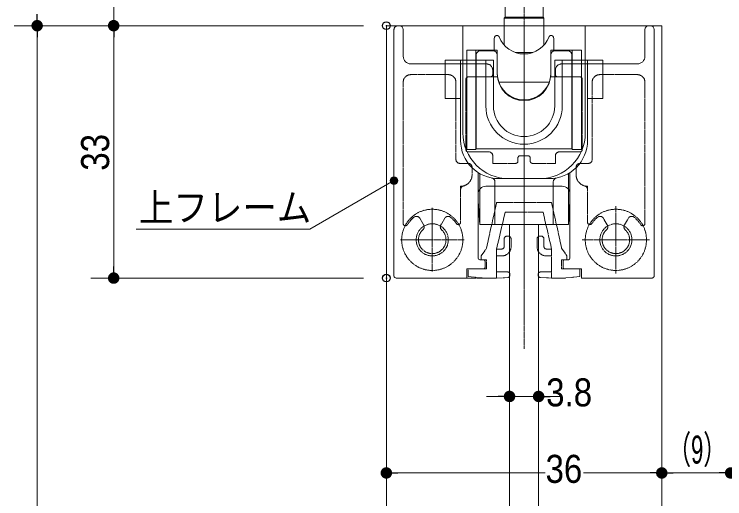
# Model space of a CAD drawing. Units: millimetres, scale not verified. Extents: x -6062 to 6062, y -3045 to 3045.
# Drawn here: x 312 to 1241, y -24 to 610 of the extents above; entities that cross this region are included whole.
import ezdxf
from ezdxf.enums import TextEntityAlignment as Align

# ---------------------------------------------------------------- set-up
doc = ezdxf.new("R2010")
doc.units = ezdxf.units.MM
doc.header["$LTSCALE"] = 20
doc.header["$PDMODE"] = 32
doc.header["$PDSIZE"] = 10
doc.linetypes.add('USER1', pattern=[10.5, 8, -0.5, 0.5, -0.5, 0.5, -0.5])
doc.linetypes.add('USER2', pattern=[2.91, 1.76, -0.4, 0.35, -0.4])
for name, color, linetype, lineweight in [('0-0_2寸法-3', 7, 'Continuous', 15), ('0-1_2寸法-1', 7, 'Continuous', 15), ('0-2_0', 7, 'Continuous', 25), ('0-4_2寸法-2', 7, 'Continuous', 15), ('0-6_3一般', 7, 'Continuous', 15)]:
    doc.layers.add(name, color=color, linetype=linetype, lineweight=lineweight)
doc.layers.add('0-3_Defpoints', color=7, linetype='Continuous')
doc.styles.add('ＭＳ Ｐゴシック', font='')
doc.styles.get('ＭＳ Ｐゴシック').set_extended_font_data('MS PGothic')

# ---------------------------------------------------------------- blocks, each defined once
blk = doc.blocks.new('_Dot')
at = {"layer": '0-2_0'}
blk.add_line((-10, 0), (-20, 0), dxfattribs=at)
for points in [[(0, 0), (-10, 0), (-9.92, 1.25)], [(0, 0), (-9.92, -1.25), (-10, 0)], [(0, 0), (-9.92, 1.25), (-9.69, 2.49)], [(0, 0), (-9.69, -2.49), (-9.92, -1.25)], [(0, 0), (-9.69, 2.49), (-9.3, 3.68)], [(0, 0), (-9.3, -3.68), (-9.69, -2.49)], [(0, 0), (-9.3, 3.68), (-8.76, 4.82)], [(0, 0), (-8.76, -4.82), (-9.3, -3.68)], [(0, 0), (-8.76, 4.82), (-8.09, 5.88)], [(0, 0), (-8.09, -5.88), (-8.76, -4.82)], [(0, 0), (-8.09, 5.88), (-7.29, 6.85)], [(0, 0), (-7.29, -6.85), (-8.09, -5.88)], [(0, 0), (-7.29, 6.85), (-6.37, 7.71)], [(0, 0), (-6.37, -7.71), (-7.29, -6.85)], [(0, 0), (-6.37, 7.71), (-5.36, 8.44)], [(0, 0), (-5.36, -8.44), (-6.37, -7.71)], [(0, 0), (-5.36, 8.44), (-4.26, 9.05)], [(0, 0), (-4.26, -9.05), (-5.36, -8.44)], [(0, 0), (-4.26, 9.05), (-3.09, 9.51)], [(0, 0), (-3.09, -9.51), (-4.26, -9.05)], [(0, 0), (-3.09, 9.51), (-1.87, 9.82)], [(0, 0), (-1.87, -9.82), (-3.09, -9.51)], [(0, 0), (-1.87, 9.82), (-0.63, 9.98)], [(0, 0), (-0.63, -9.98), (-1.87, -9.82)], [(0, 0), (-0.63, 9.98), (0.63, 9.98)], [(0, 0), (0.63, -9.98), (-0.63, -9.98)], [(0, 0), (0.63, 9.98), (1.87, 9.82)], [(0, 0), (1.87, 9.82), (3.09, 9.51)], [(0, 0), (3.09, 9.51), (4.26, 9.05)], [(0, 0), (4.26, 9.05), (5.36, 8.44)], [(0, 0), (5.36, 8.44), (6.37, 7.71)], [(0, 0), (6.37, 7.71), (7.29, 6.85)], [(0, 0), (7.29, 6.85), (8.09, 5.88)], [(0, 0), (8.09, 5.88), (8.76, 4.82)], [(0, 0), (8.76, 4.82), (9.3, 3.68)], [(0, 0), (9.3, 3.68), (9.69, 2.49)], [(0, 0), (9.69, 2.49), (9.92, 1.25)], [(0, 0), (9.92, 1.25), (10, 0)], [(0, 0), (1.87, -9.82), (0.63, -9.98)], [(0, 0), (3.09, -9.51), (1.87, -9.82)], [(0, 0), (4.26, -9.05), (3.09, -9.51)], [(0, 0), (5.36, -8.44), (4.26, -9.05)], [(0, 0), (6.37, -7.71), (5.36, -8.44)], [(0, 0), (7.29, -6.85), (6.37, -7.71)], [(0, 0), (8.09, -5.88), (7.29, -6.85)], [(0, 0), (8.76, -4.82), (8.09, -5.88)], [(0, 0), (9.3, -3.68), (8.76, -4.82)], [(0, 0), (9.69, -2.49), (9.3, -3.68)], [(0, 0), (9.92, -1.25), (9.69, -2.49)], [(0, 0), (10, 0), (9.92, -1.25)]]:
    blk.add_solid(points, dxfattribs=at)
blk = doc.blocks.new('グループ-5')
at = {"layer": '0-6_3一般', "linetype": 'USER2'}
blk.add_line((55323.7, 20121.9), (55323.7, 3450.4), dxfattribs=at)
at = {"layer": '0-6_3一般'}
for p, q in [((50923.7, 19800), (50923.7, 13600)), ((59723.7, 13600), (59723.7, 19800))]:
    blk.add_line(p, q, dxfattribs=at)
at = {"layer": '0-6_3一般', "linetype": 'USER1'}
blk.add_line((50923.7, 13400), (51403.7, 13400), dxfattribs=at)
blk = doc.blocks.new('グループ-10')
at = {"layer": '0-6_3一般'}
for p, q in [((54943.7, 6700), (54943.7, 4749.1)), ((55703.7, 6700), (54943.7, 6700)), ((55703.7, 4749.1), (55703.7, 6700))]:
    blk.add_line(p, q, dxfattribs=at)
blk.add_lwpolyline([(58923.7, 11900), (58923.7, -37500), (51723.7, -37500), (51723.7, 11900)], close=True, dxfattribs=at)
blk = doc.blocks.new('グループ-11')
at = {"layer": '0-6_3一般', "linetype": 'USER1'}
blk.add_line((54483.7, 5300), (51983.7, 5300), dxfattribs=at)
at = {"layer": '0-6_3一般'}
for name in ['グループ-5', 'グループ-10']:
    blk.add_blockref(name, (0, 0), dxfattribs=at)
blk = doc.blocks.new('グループ-12')
at = {"layer": '0-6_3一般'}
for p, q in [((54828.7, 12720), (54828.7, 12125)), ((55818.7, 12125), (55818.7, 12720)), ((54828.7, 12125), (54803.7, 12100)), ((54803.7, 12100), (54803.7, 11391.4)), ((55843.7, 12100), (55818.7, 12125)), ((55843.7, 11391.4), (55843.7, 12100)), ((51723.7, -37200), (51723.7, 11900)), ((51723.7, 11900), (53723.7, 11900)), ((53723.7, 11900), (53723.7, 9100)), ((56923.7, 11900), (58923.7, 11900)), ((56923.7, 9100), (56923.7, 11900)), ((58583.7, 11900), (58623.7, 11900)), ((58923.7, 11900), (58923.7, -37200)), ((51923.7, 11800), (51923.7, 5360)), ((52163.7, 11800), (52163.7, 11100)), ((58483.7, 11100), (58483.7, 11800)), ((58723.7, 5360), (58723.7, 11800)), ((54543.7, 11260), (54543.7, 11560)), ((54597.2, 11644.5), (54595, 11644)), ((56050.1, 11644.5), (56052.3, 11644)), ((56103.7, 11260), (56103.7, 11560)), ((54063.7, 11260), (54623.7, 11260)), ((54063.7, 11260), (54063.7, 8660)), ((54523.7, 11240), (54173.7, 11240)), ((54623.7, 11260), (54623.7, 11140)), ((55090.4, 11200), (55556.9, 11200)), ((56023.7, 11260), (56583.7, 11260)), ((56023.7, 11140), (56023.7, 11260)), ((56473.7, 11240), (56123.7, 11240)), ((56823.7, 11260), (56583.7, 11260)), ((56583.7, 8660), (56583.7, 11260)), ((56823.7, 10560), (56823.7, 11260)), ((53263.7, 11000), (53363.7, 11000)), ((53563.7, 11000), (53363.7, 11000)), ((53563.7, 11000), (53663.7, 11000)), ((53663.7, 11000), (53763.7, 11000)), ((53663.7, 8900), (53663.7, 11000)), ((54323.7, 11000), (53763.7, 11000)), ((54073.7, 11140), (54073.7, 9000)), ((54323.7, 9800), (54323.7, 11000)), ((54623.7, 11140), (54623.7, 10640)), ((56023.7, 10640), (56023.7, 11140)), ((56123.7, 11000), (56323.7, 11000)), ((56123.7, 9800), (56123.7, 11000)), ((56573.7, 11140), (56573.7, 9000)), ((56883.7, 11000), (56983.7, 11000)), ((56983.7, 11000), (57083.7, 11000)), ((56983.7, 11000), (56983.7, 8900)), ((57283.7, 11000), (57083.7, 11000)), ((57283.7, 11000), (57383.7, 11000)), ((57383.7, 11000), (57383.7, 10000)), ((52363.7, 10900), (54343.7, 10900)), ((56303.7, 10900), (58283.7, 10900)), ((53823.7, 10560), (53823.7, 8660)), ((54666.1, 10420), (55981.2, 10420)), ((56823.7, 8660), (56823.7, 10560)), ((53563.7, 10000), (53363.7, 10000)), ((53663.7, 10000), (53563.7, 10000)), ((57083.7, 10000), (56983.7, 10000)), ((57283.7, 10000), (57083.7, 10000)), ((57383.7, 10000), (57283.7, 10000)), ((54073.7, 9000), (54063.7, 9000)), ((54073.7, 8680), (54073.7, 9000)), ((56583.7, 9000), (56573.7, 9000)), ((56573.7, 9000), (56573.7, 8680)), ((53823.7, 8660), (54063.7, 8660)), ((56573.7, 8680), (54073.7, 8680)), ((56583.7, 8660), (56823.7, 8660)), ((54123.7, 8057.9), (54123.7, 7300)), ((56483.7, 6700), (56483.7, 8034)), ((56523.7, 7300), (56523.7, 8058.3)), ((54563.7, 6700), (54563.7, 7818.3)), ((55983.7, 7900), (54663.7, 7900)), ((54923.7, 7900), (55723.7, 7900)), ((56323.7, 7700), (54323.7, 7700)), ((54123.7, 7500), (54123.7, 5820)), ((56523.7, 5820), (56523.7, 7500)), ((54163.7, 6700), (54123.7, 7300)), ((56523.7, 7300), (56483.7, 6700)), ((54563.7, 6700), (54463.7, 6700)), ((55063.7, 6700), (54563.7, 6700)), ((54943.7, -32300), (54943.7, 6700)), ((55583.7, 6700), (55063.7, 6700)), ((55703.7, 6700), (55703.7, -32300)), ((56183.7, 6700), (56083.7, 6700)), ((56483.7, 6700), (56183.7, 6700)), ((54163.7, 5780), (54263.7, 5780)), ((56383.7, 5780), (56483.7, 5780)), ((54303.7, 5740), (54303.7, 5580)), ((56343.7, 5580), (56343.7, 5740)), ((53823.7, 5300), (51983.7, 5300)), ((58663.7, 5300), (56823.7, 5300))]:
    blk.add_line(p, q, dxfattribs=at)
at = {"layer": '0-6_3一般', "linetype": 'USER1'}
for p, q in [((52023.7, 11900), (52063.7, 11900)), ((52363.7, 10620), (53343.7, 10620)), ((54503.7, 10620), (54503.7, 10740)), ((56143.7, 10620), (56143.7, 10740)), ((56143.7, 10620), (56143.9, 10620)), ((57303.7, 10620), (58283.7, 10620)), ((52163.7, 6727.1), (52163.7, 10420)), ((53543.7, 10420), (53543.7, 8400)), ((53803.7, 8660), (53803.7, 10500)), ((53823.7, 10560), (54630.8, 10560)), ((54443.7, 10560), (53863.7, 10560)), ((56823.7, 10560), (56016.5, 10560)), ((56783.7, 10560), (56203.7, 10560)), ((56843.7, 10500), (56843.7, 8660)), ((57103.7, 8400), (57103.7, 10420)), ((58483.7, 10420), (58483.7, 6727.1)), ((53863.7, 8600), (54403.7, 8600)), ((56243.7, 8600), (56783.7, 8600)), ((54503.7, 8500), (54503.7, 8300)), ((55163.7, 8360), (55163.7, 8440)), ((55223.7, 8500), (55423.7, 8500)), ((55483.7, 8440), (55483.7, 8360)), ((56143.7, 8300), (56143.7, 8500)), ((53643.7, 8300), (53863.7, 8300)), ((53963.7, 8200), (53963.7, 8000)), ((54503.7, 8300), (55103.7, 8300)), ((55543.7, 8300), (56143.7, 8300)), ((56683.7, 8000), (56683.7, 8200)), ((56783.7, 8300), (57003.7, 8300)), ((53663.7, 7648.5), (53663.7, 7700)), ((56983.7, 7700), (56983.7, 7648.5)), ((53663.7, 7612.7), (53663.7, 6758.3)), ((55323.7, 7516.7), (55323.7, 5116.7)), ((56983.7, 6758.3), (56983.7, 7612.7)), ((54343.7, 6080), (54603.7, 7280)), ((56043.7, 7280), (54603.7, 7280)), ((56043.7, 7280), (56303.7, 6080)), ((52923.7, 7136), (52923.7, 5464)), ((57723.7, 7180), (57723.7, 5420)), ((54603.7, 6060.7), (54827.7, 7020)), ((55819.6, 7020), (54827.7, 7020)), ((55819.6, 7020), (56043.7, 6060.7)), ((52597.5, 6865), (52699.2, 6688.8)), ((53249.9, 6865), (53148.2, 6688.8)), ((54943.7, 6700), (55703.7, 6700)), ((57499.2, 6688.8), (57397.5, 6865)), ((57948.2, 6688.8), (58049.9, 6865)), ((54803.7, 6320.7), (54803.7, 6120.7)), ((54903.7, 6400.7), (54883.7, 6400.7)), ((54983.7, 6120.7), (54983.7, 6320.7)), ((55663.7, 6320.7), (55663.7, 6120.7)), ((55763.7, 6400.7), (55743.7, 6400.7)), ((55843.7, 6120.7), (55843.7, 6320.7)), ((53759.7, 6300), (52087.7, 6300)), ((58603.7, 6300), (56843.7, 6300)), ((54203.7, 5880), (54343.7, 6080)), ((54603.7, 5300), (54603.7, 6060.7)), ((54743.7, 6060.7), (54603.7, 6060.7)), ((56043.7, 6060.7), (55903.7, 6060.7)), ((56043.7, 6060.7), (56043.7, 5300)), ((56303.7, 6080), (56443.7, 5880)), ((54203.7, 5780), (54203.7, 5880)), ((54203.7, 5780), (54343.7, 5780)), ((54343.7, 5540), (54343.7, 5780)), ((54603.7, 5880.7), (54743.7, 5880.7)), ((55903.7, 5880.7), (56043.7, 5880.7)), ((56303.7, 5780), (56443.7, 5780)), ((56303.7, 5780), (56303.7, 5540)), ((56443.7, 5880), (56443.7, 5780)), ((53863.7, 5540), (54343.7, 5540)), ((53863.7, 5340), (53863.7, 5540)), ((54893.7, 5460), (54603.7, 5460)), ((54953.7, 5375.3), (54953.7, 5400)), ((55693.7, 5400), (55693.7, 5375.3)), ((56043.7, 5460), (55753.7, 5460)), ((56303.7, 5540), (56783.7, 5540)), ((56783.7, 5540), (56783.7, 5340)), ((53863.7, 5340), (54263.7, 5300)), ((54603.7, 5300), (54263.7, 5300)), ((54584.8, 5299), (54501.2, 5294.6)), ((54603.7, 5300), (54896.8, 5315.4)), ((55750.5, 5315.4), (56043.7, 5300)), ((56383.7, 5300), (56043.7, 5300)), ((56783.7, 5340), (56383.7, 5300))]:
    blk.add_line(p, q, dxfattribs=at)
at = {"layer": '0-6_3一般', "linetype": 'USER2'}
blk.add_line((55323.7, 5058.5), (55323.7, 11139.7), dxfattribs=at)
at = {"layer": '0-6_3一般'}
for points in [[(55843.7, 12100), (54873.3, 12100), (54803.7, 12100)], [(54828.7, 12125), (54895, 12125), (55818.7, 12125)], [(54670.3, 11608.7), (54669.5, 11610.8), (54668.5, 11612.9), (54667.5, 11614.9), (54666.4, 11616.8), (54665.3, 11618.7), (54664.1, 11620.5), (54662.8, 11622.3), (54661.4, 11624), (54660, 11625.6), (54658.5, 11627.2), (54656.9, 11628.7), (54655.3, 11630.2), (54653.6, 11631.6), (54651.8, 11633), (54649.9, 11634.3), (54648, 11635.5), (54646, 11636.7), (54644, 11637.8), (54641.8, 11638.9), (54639.6, 11639.9), (54637.4, 11640.8), (54635.2, 11641.7), (54632.9, 11642.5), (54630.7, 11643.2), (54628.5, 11643.8), (54626.2, 11644.3), (54624, 11644.8), (54621.8, 11645.2), (54619.5, 11645.5), (54617.3, 11645.8), (54615.1, 11646), (54612.8, 11646), (54610.6, 11646.1), (54608.4, 11646), (54606.1, 11645.9), (54603.9, 11645.6), (54601.7, 11645.3), (54599.5, 11645), (54597.2, 11644.5)], [(55977, 11608.7), (55977.9, 11610.8), (55978.8, 11612.9), (55979.8, 11614.9), (55980.9, 11616.8), (55982, 11618.7), (55983.3, 11620.5), (55984.5, 11622.3), (55985.9, 11624), (55987.3, 11625.6), (55988.8, 11627.2), (55990.4, 11628.7), (55992, 11630.2), (55993.7, 11631.6), (55995.5, 11633), (55997.4, 11634.3), (55999.3, 11635.5), (56001.3, 11636.7), (56003.3, 11637.8), (56005.5, 11638.9), (56007.7, 11639.9), (56009.9, 11640.8), (56012.2, 11641.7), (56014.4, 11642.5), (56016.6, 11643.2), (56018.9, 11643.8), (56021.1, 11644.3), (56023.3, 11644.8), (56025.6, 11645.2), (56027.8, 11645.5), (56030, 11645.8), (56032.3, 11646), (56034.5, 11646), (56036.7, 11646.1), (56039, 11646), (56041.2, 11645.9), (56043.4, 11645.6), (56045.6, 11645.3), (56047.9, 11645), (56050.1, 11644.5)], [(54063.7, 11260), (53823.7, 11260), (53823.7, 10560)], [(53363.7, 10000), (53263.7, 10000), (53263.7, 11000)], [(54323.7, 11000), (54523.7, 11000), (54523.7, 9800)], [(56883.7, 11000), (56323.7, 11000), (56323.7, 9800)], [(54463.7, 6700), (54163.7, 6700), (54163.7, 8034)], [(56083.7, 7818.3), (56083.7, 6700), (55583.7, 6700)], [(54263.7, 5540), (53823.7, 5540), (53823.7, 5300)], [(56823.7, 5300), (56823.7, 5540), (56383.7, 5540)]]:
    blk.add_lwpolyline(points, dxfattribs=at)
at = {"layer": '0-6_3一般', "linetype": 'USER1'}
for centre, radius in [((52923.7, 6300), 800), ((57723.7, 6300), 800), ((52923.7, 6300), 420), ((57723.7, 6300), 420)]:
    blk.add_circle(centre, radius, dxfattribs=at)
for centre, radius, start, end in [((52023.7, 11800), 100, 90, 180), ((54343.7, 10740), 160, 0, 90), ((56303.7, 10740), 160, 90, 180), ((52363.7, 10420), 200, 90, 180), ((53343.7, 10420), 200, 0, 90), ((54443.7, 10620), 60, 270, 0), ((56203.7, 10620), 60, 180, 270), ((57303.7, 10420), 200, 90, 180), ((58283.7, 10420), 200, 0, 90), ((53863.7, 10500), 60, 90, 180), ((56783.7, 10500), 60, 0, 90), ((53863.7, 8660), 60, 180, 270), ((54403.7, 8500), 100, 360, 90), ((56243.7, 8500), 100, 90, 180), ((56783.7, 8660), 60, 270, 0), ((53643.7, 8400), 100, 180, 270), ((55103.7, 8360), 60, 270, 360), ((55223.7, 8440), 60, 90, 180), ((55423.7, 8440), 60, 360, 90), ((55543.7, 8360), 60, 180, 270), ((57003.7, 8400), 100, 270, 0), ((53863.7, 8200), 100, 0, 90), ((56783.7, 8200), 100, 90, 180), ((53663.7, 8000), 300, 284.47751, 0), ((56983.7, 8000), 300, 180, 255.52249), ((53763.7, 7612.7), 100, 104.47751, 180), ((53663.7, 8000), 300, 270, 279.29547), ((56883.7, 7612.7), 100, 0, 75.52249), ((56983.7, 8000), 300, 260.70453, 270), ((52923.7, 6300), 760, 128.71474, 148.61185), ((52510.9, 6815), 100, 30, 128.71474), ((53336.5, 6815), 100, 51.28526, 150), ((52923.7, 6300), 760, 33.97635, 51.28526), ((57723.7, 6300), 760, 128.71474, 146.02365), ((57310.9, 6815), 100, 30, 128.71474), ((58136.5, 6815), 100, 51.28526, 150), ((57723.7, 6300), 760, 31.38815, 51.28526), ((52223.7, 6727.1), 60, 180, 328.61185), ((52612.6, 6638.8), 100, 312.55586, 30), ((53234.8, 6638.8), 100, 150, 227.44414), ((53603.7, 6758.3), 60, 213.97635, 0), ((57043.7, 6758.3), 60, 180, 326.02365), ((57412.6, 6638.8), 100, 312.55586, 30), ((58034.8, 6638.8), 100, 150, 227.44414), ((58423.7, 6727.1), 60, 211.38815, 0), ((52923.7, 6300), 360, 132.55586, 270), ((52923.7, 6300), 360, 270, 47.44414), ((57723.7, 6300), 360, 132.55586, 270), ((57723.7, 6300), 360, 270, 47.44414), ((54883.7, 6320.7), 80, 90, 180), ((54903.7, 6320.7), 80, 0, 90), ((55743.7, 6320.7), 80, 90, 180), ((55763.7, 6320.7), 80, 0, 90), ((54743.7, 6120.7), 60, 270, 0), ((54743.7, 6120.7), 240, 270, 0), ((55903.7, 6120.7), 240, 180, 270), ((55903.7, 6120.7), 60, 180, 270), ((54893.7, 5400), 60, 0, 90), ((55753.7, 5400), 60, 90, 180), ((54893.7, 5375.3), 60, 273, 0), ((55753.7, 5375.3), 60, 180, 267), ((58663.7, 5360), 60, 270, 0)]:
    blk.add_arc(centre, radius, start, end, dxfattribs=at)
at = {"layer": '0-6_3一般'}
for centre, radius, start, end in [((52063.7, 11800), 100, 0, 90), ((58583.7, 11800), 100, 90, 180), ((58623.7, 11800), 100, 0, 90), ((54643.7, 11560), 100, 137.19127, 180), ((54614.3, 11587.2), 60, 108.77475, 137.19127), ((55323.7, 11860), 700, 201.03701, 338.96299), ((56033, 11587.2), 60, 42.80873, 71.22525), ((56003.7, 11560), 100, 0, 42.80873), ((54173.7, 11140), 100, 90, 180), ((54523.7, 11140), 100, 0, 90), ((56123.7, 11140), 100, 90, 180), ((56473.7, 11140), 100, 0, 90), ((52363.7, 11100), 200, 180, 270), ((58283.7, 11100), 200, 270, 0), ((55323.7, 10660), 700, 180, 188.21322), ((55323.7, 10640), 700, 180, 0), ((55323.7, 10660), 700, 351.78678, 0), ((55323.7, 10660), 700, 188.21322, 351.78678), ((55323.7, 9800), 1000, 180, 0), ((55323.7, 9800), 800, 180, 0), ((54923.7, 9100), 1200, 180, 270), ((55723.7, 9100), 1200, 270, 360), ((54663.7, 8900), 1000, 180, 270), ((55983.7, 8900), 1000, 270, 0), ((54463.7, 7818.3), 100, 0, 79.52432), ((56183.7, 7818.3), 100, 100.47568, 180), ((54323.7, 7500), 200, 90, 180), ((56323.7, 7500), 200, 0, 90), ((54163.7, 5820), 40, 180, 270), ((54263.7, 5740), 40, 0, 90), ((56383.7, 5740), 40, 90, 180), ((56483.7, 5820), 40, 270, 0), ((54263.7, 5580), 40, 270, 0), ((56383.7, 5580), 40, 180, 270), ((51983.7, 5360), 60, 180, 270)]:
    blk.add_arc(centre, radius, start, end, dxfattribs=at)
blk = doc.blocks.new('グループ-13')
at = {"layer": '0-6_3一般'}
for name in ['グループ-11', 'グループ-12']:
    blk.add_blockref(name, (0, 0), dxfattribs=at)

msp = doc.modelspace()

# ---------------------------------------------------------------- hatches: boundary and pattern name
at = {"layer": '0-0_2寸法-3'}
msp.add_hatch(color=256, dxfattribs=at).paths.add_polyline_path([(813.69, 392.43, 1), (803.68, 392.43, 1)])

# ---------------------------------------------------------------- linework, layer by layer
msp.add_lwpolyline([(808.68, 392.43), (698.68, 328.92), (471.8, 328.92)], dxfattribs=at)
msp.add_circle((808.68, 392.43), 5.01, dxfattribs=at)
at = {"layer": '0-1_2寸法-1'}
for p, q in [((412.31, 595), (312.31, 595)), ((412.31, 595), (312.31, 595)), ((768.68, 595), (412.31, 595)), ((342.31, 579.99), (342.31, -1859.99)), ((442.31, 280.01), (442.31, 579.99)), ((768.68, 265), (412.31, 265)), ((1158.68, 40.25), (1158.88, 40.25)), ((1173.69, 10.25), (1233.68, 10.25))]:
    msp.add_line(p, q, dxfattribs=at)
at = {"layer": '0-3_Defpoints'}
for p in [(442.31, 595), (798.68, 595), (798.68, 595), (798.68, 265), (959.68, 110.25), (997.68, 110.25), (798.68, 10.25), (1158.68, 10.25)]:
    msp.add_point(p, dxfattribs=at)
at = {"layer": '0-4_2寸法-2'}
for p, q in [((442.31, 595), (442.31, 670)), ((768.68, 595), (412.31, 595)), ((442.31, 579.99), (442.31, 564.99)), ((959.68, 140.25), (959.88, 140.25)), ((997.68, 140.25), (997.88, 140.25)), ((944.68, 110.25), (929.67, 110.25)), ((997.68, 110.25), (959.68, 110.25)), ((1012.69, 110.25), (1027.7, 110.25)), ((798.68, 40.25), (798.88, 40.25)), ((1158.68, 40.25), (1158.88, 40.25)), ((813.69, 10.25), (1006.24, 10.25)), ((1143.68, 10.25), (1056.18, 10.25))]:
    msp.add_line(p, q, dxfattribs=at)

# ---------------------------------------------------------------- block references
at = {"layer": '0-1_2寸法-1', "xscale": 0.7503418, "yscale": 0.7503418}
for p, rotation in [((342.31, 595), 270), ((342.31, 595), 90), ((442.31, 595), 90), ((442.31, 265), 270), ((1158.68, 10.25), 180)]:
    msp.add_blockref('_Dot', p, dxfattribs=dict(at, rotation=rotation))
msp.add_blockref('_Dot', (1248.68, 10.25), dxfattribs=at)
at = {"layer": '0-4_2寸法-2', "xscale": 0.7503418, "yscale": 0.7503418}
for p, rotation in [((442.31, 595), 90), ((997.68, 110.25), 180), ((798.68, 10.25), 180)]:
    msp.add_blockref('_Dot', p, dxfattribs=dict(at, rotation=rotation))
for p in [(959.68, 110.25), (1158.68, 10.25)]:
    msp.add_blockref('_Dot', p, dxfattribs=at)
at = {"layer": '0-6_3一般', "xscale": 0.05, "yscale": 0.05}
msp.add_blockref('グループ-13', (-1787.5, 0), dxfattribs=at)

# ---------------------------------------------------------------- texts
at = {"layer": '0-0_2寸法-3', "style": 'ＭＳ Ｐゴシック', "width": 0.9}
msp.add_text('上フレーム', height=36.66, dxfattribs=at).set_placement((475.46, 328.02), align=Align.BOTTOM_LEFT)
at = {"layer": '0-1_2寸法-1', "style": 'ＭＳ Ｐゴシック', "width": 0.9}
msp.add_text('33', height=36.66, rotation=90, dxfattribs=at).set_placement((447.37, 405.41), align=Align.BOTTOM_LEFT)
at = {"layer": '0-1_2寸法-1', "style": 'ＭＳ Ｐゴシック', "width": 0.6}
msp.add_text('（9）', height=36.69, dxfattribs=at).set_placement((1166.9, 11.43), align=Align.BOTTOM_LEFT)
at = {"layer": '0-4_2寸法-2', "style": 'ＭＳ Ｐゴシック', "width": 0.9}
for s, p in [('3.8', (1007.6, 86.28)), ('36', (1006.72, -13.72))]:
    msp.add_text(s, height=36.66, dxfattribs=at).set_placement(p, align=Align.BOTTOM_LEFT)

doc.saveas('drawing.dxf')
